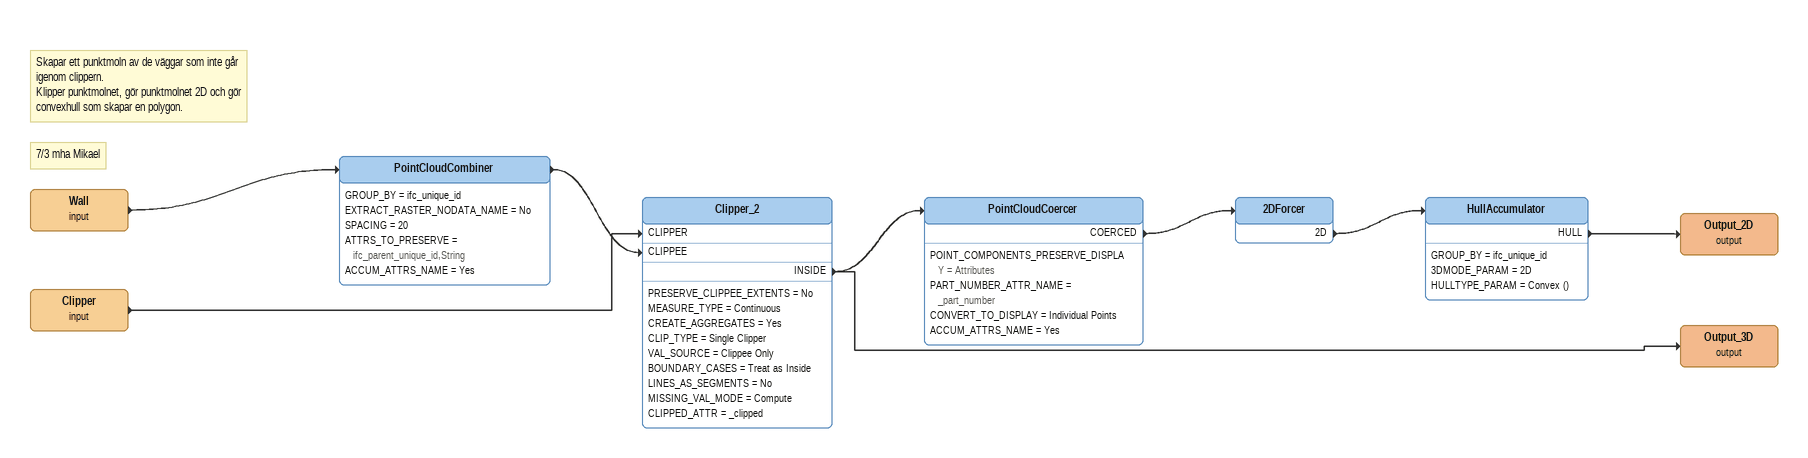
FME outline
Note: Skapar ett punktmoln av de väggar som inte går igenom clippern. / Klipper punktmolnet, gör punktmolnet 2D och gör convexhull som skapar en polygon.
Note: 7/3 mha Mikael
Wall (input)
    -> PointCloudCombiner
PointCloudCombiner
    GROUP_BY = ifc_unique_id
    EXTRACT_RASTER_NODATA_NAME = No
    SPACING = 20
    ATTRS_TO_PRESERVE = ifc_parent_unique_id,String
    ACCUM_ATTRS_NAME = Yes
    -> Clipper_2 [CLIPPEE]
Clipper (input)
    -> Clipper_2 [CLIPPER]
Clipper_2
    PRESERVE_CLIPPEE_EXTENTS = No
    MEASURE_TYPE = Continuous
    CREATE_AGGREGATES = Yes
    CLIP_TYPE = Single Clipper
    VAL_SOURCE = Clippee Only
    BOUNDARY_CASES = Treat as Inside
    LINES_AS_SEGMENTS = No
    MISSING_VAL_MODE = Compute
    CLIPPED_ATTR = _clipped
    INSIDE -> PointCloudCoercer
    INSIDE -> Output_3D (output)
PointCloudCoercer
    POINT_COMPONENTS_PRESERVE_DISPLAY = Attributes
    PART_NUMBER_ATTR_NAME = _part_number
    CONVERT_TO_DISPLAY = Individual Points
    ACCUM_ATTRS_NAME = Yes
    COERCED -> 2DForcer
2DForcer
    2D -> HullAccumulator
HullAccumulator
    GROUP_BY = ifc_unique_id
    3DMODE_PARAM = 2D
    HULLTYPE_PARAM = Convex ()
    HULL -> Output_2D (output)
Output_2D (output)
Output_3D (output)
